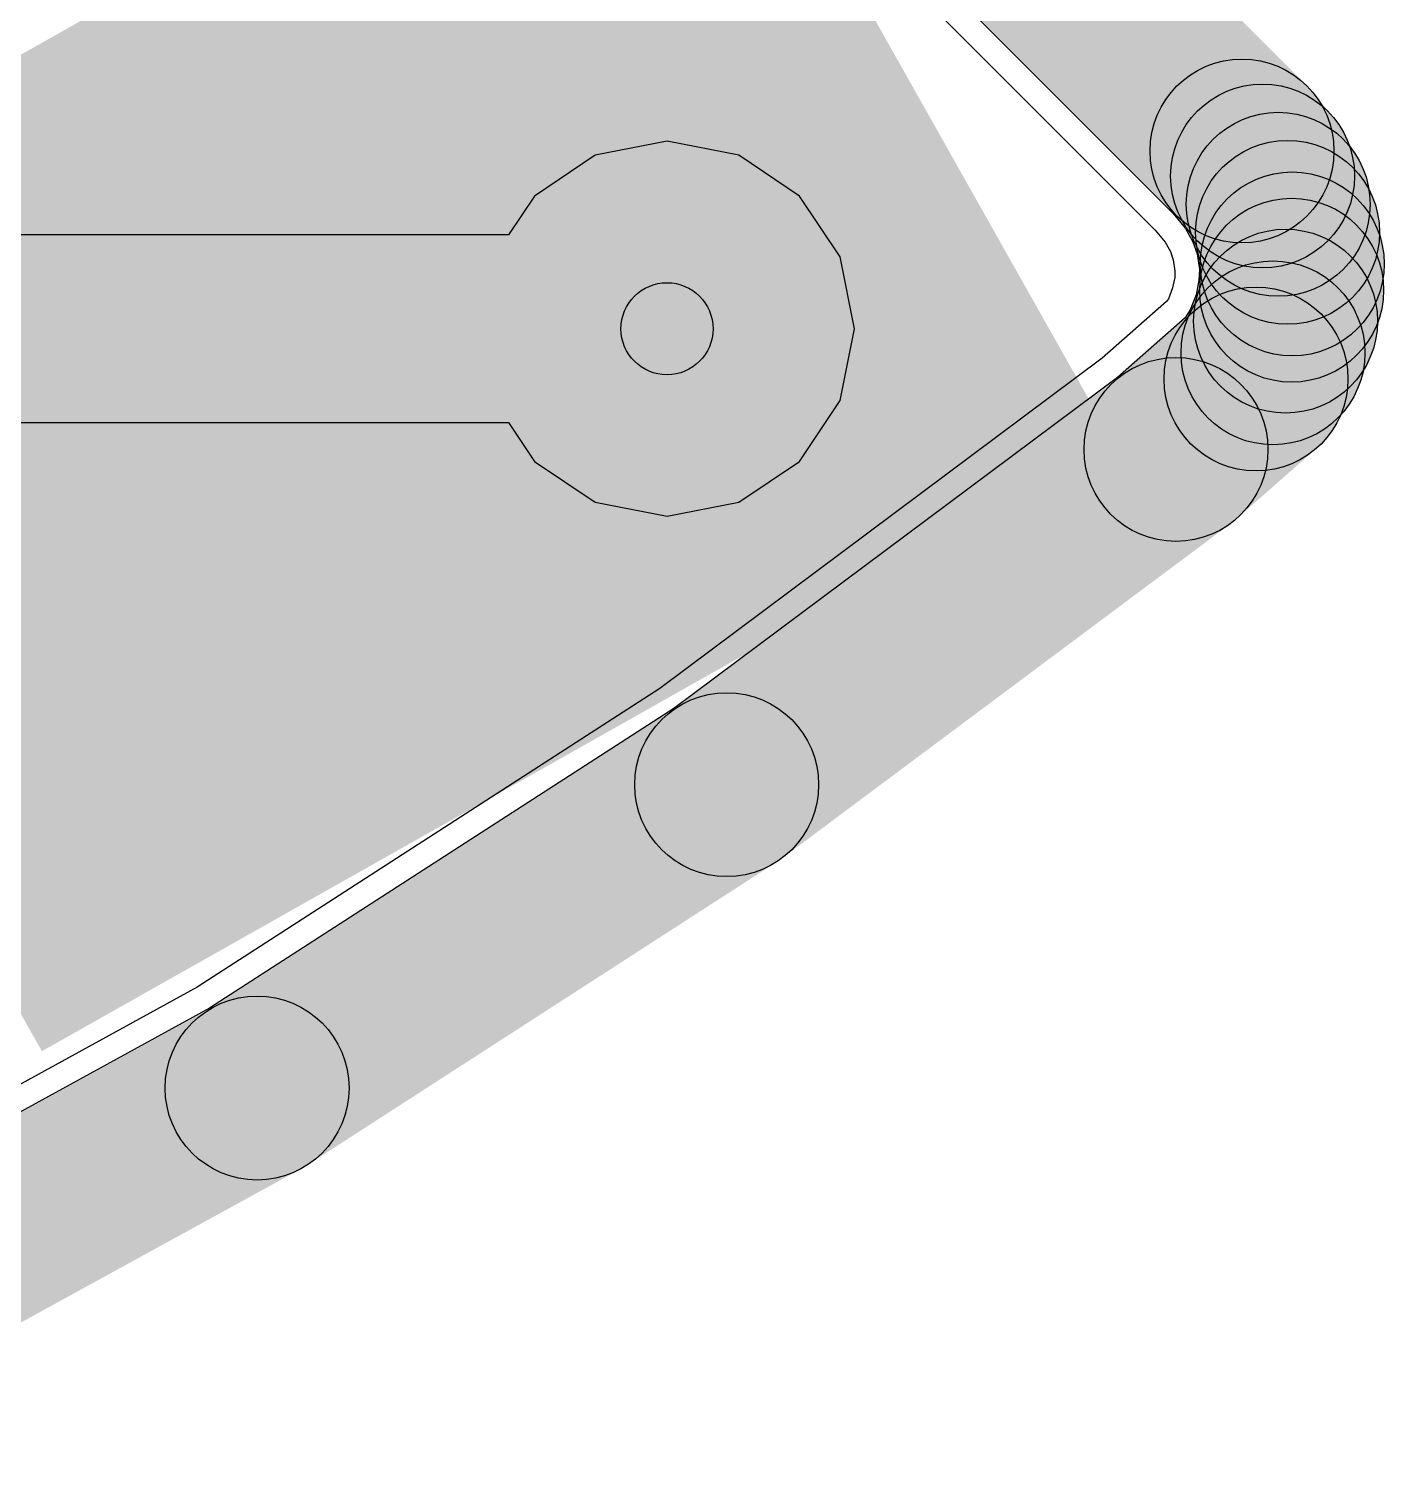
# Model space of a CAD drawing. Header units: millimetres. Extents: x -1.43 to 1.09, y -0.91 to 0.99.
# Drawn here: x -0.3833 to -0.2673, y -0.8299 to -0.7069 of the extents above; entities that cross this region are included whole.
import ezdxf

# ---------------------------------------------------------------- set-up
doc = ezdxf.new("R2010")
doc.units = ezdxf.units.MM
doc.header["$MEASUREMENT"] = 0
for name, color, linetype in [('BottomLayer', 5, 'Continuous'), ('InternalPlane1', 76, 'Continuous'), ('InternalPlane2', 16, 'Continuous'), ('TopLayer', 1, 'Continuous'), ('ViaHoleLayer', 16, 'Continuous')]:
    doc.layers.add(name, color=color, linetype=linetype)

msp = doc.modelspace()

# ---------------------------------------------------------------- hatches: boundary and pattern name
at = {"layer": 'BottomLayer'}
msp.add_hatch(color=5, dxfattribs=at).paths.add_polyline_path([(-0.29035, -0.74252), (-0.32727, -0.67706), (-0.41913, -0.72888), (-0.38221, -0.79434)])
h = msp.add_hatch(color=5, dxfattribs=at)
edge = h.paths.add_edge_path()
edge.add_arc((-0.3287, -0.73252), 0.01181, 0, 360)
at = {"layer": 'InternalPlane1'}
for points in [[(-0.30597, -0.70195), (-0.29484, -0.69082), (-0.27391, -0.71175), (-0.28505, -0.72288)], [(-0.28555, -0.72233), (-0.27341, -0.7123), (-0.27165, -0.71443), (-0.28379, -0.72446)], [(-0.28461, -0.72326), (-0.27083, -0.71564), (-0.26949, -0.71806), (-0.28327, -0.72568)], [(-0.28385, -0.72437), (-0.26891, -0.71937), (-0.26811, -0.72177), (-0.28304, -0.72677)], [(-0.28337, -0.72541), (-0.26779, -0.72313), (-0.26739, -0.72583), (-0.28297, -0.72812)], [(-0.26736, -0.72941), (-0.2831, -0.72904), (-0.28305, -0.72679), (-0.26731, -0.72716)], [(-0.26802, -0.73338), (-0.28348, -0.73037), (-0.28296, -0.72772), (-0.2675, -0.73073)], [(-0.26952, -0.73751), (-0.28414, -0.73165), (-0.28306, -0.72895), (-0.26844, -0.7348)], [(-0.27993, -0.74876), (-0.29034, -0.73695), (-0.28348, -0.73091), (-0.27307, -0.74273)], [(-0.27167, -0.74109), (-0.28489, -0.73254), (-0.28344, -0.7303), (-0.27022, -0.73886)], [(-0.31888, -0.77785), (-0.3283, -0.76522), (-0.28984, -0.73654), (-0.28042, -0.74917)], [(-0.35952, -0.8041), (-0.36806, -0.79087), (-0.32786, -0.76492), (-0.31932, -0.77815)], [(-0.40658, -0.82994), (-0.41416, -0.81613), (-0.36758, -0.79058), (-0.36001, -0.80439)]]:
    msp.add_hatch(color=76, dxfattribs=at).paths.add_polyline_path(points)
h = msp.add_hatch(color=76, dxfattribs=at)
edge = h.paths.add_edge_path()
edge.add_arc((-0.27948, -0.71731), 0.00787, 0, 360)
h = msp.add_hatch(color=76, dxfattribs=at)
edge = h.paths.add_edge_path()
edge.add_arc((-0.27948, -0.71731), 0.00787, 0, 360)
h = msp.add_hatch(color=76, dxfattribs=at)
edge = h.paths.add_edge_path()
edge.add_arc((-0.27772, -0.71945), 0.00787, 0, 360)
h = msp.add_hatch(color=76, dxfattribs=at)
edge = h.paths.add_edge_path()
edge.add_arc((-0.27772, -0.71945), 0.00787, 0, 360)
h = msp.add_hatch(color=76, dxfattribs=at)
edge = h.paths.add_edge_path()
edge.add_arc((-0.27638, -0.72187), 0.00787, 0, 360)
h = msp.add_hatch(color=76, dxfattribs=at)
edge = h.paths.add_edge_path()
edge.add_arc((-0.27638, -0.72187), 0.00787, 0, 360)
h = msp.add_hatch(color=76, dxfattribs=at)
edge = h.paths.add_edge_path()
edge.add_arc((-0.3287, -0.73252), 0.01575, 0, 360)
h = msp.add_hatch(color=76, dxfattribs=at)
edge = h.paths.add_edge_path()
edge.add_arc((-0.27558, -0.72427), 0.00787, 0, 360)
h = msp.add_hatch(color=76, dxfattribs=at)
edge = h.paths.add_edge_path()
edge.add_arc((-0.27558, -0.72427), 0.00787, 0, 360)
h = msp.add_hatch(color=76, dxfattribs=at)
edge = h.paths.add_edge_path()
edge.add_arc((-0.27518, -0.72697), 0.00787, 0, 360)
h = msp.add_hatch(color=76, dxfattribs=at)
edge = h.paths.add_edge_path()
edge.add_arc((-0.27518, -0.72697), 0.00787, 0, 360)
h = msp.add_hatch(color=76, dxfattribs=at)
edge = h.paths.add_edge_path()
edge.add_arc((-0.27523, -0.72922), 0.00787, 0, 360)
h = msp.add_hatch(color=76, dxfattribs=at)
edge = h.paths.add_edge_path()
edge.add_arc((-0.27523, -0.72922), 0.00787, 0, 360)
h = msp.add_hatch(color=76, dxfattribs=at)
edge = h.paths.add_edge_path()
edge.add_arc((-0.27575, -0.73187), 0.00787, 0, 360)
h = msp.add_hatch(color=76, dxfattribs=at)
edge = h.paths.add_edge_path()
edge.add_arc((-0.27575, -0.73187), 0.00787, 0, 360)
h = msp.add_hatch(color=76, dxfattribs=at)
edge = h.paths.add_edge_path()
edge.add_arc((-0.27683, -0.73458), 0.00787, 0, 360)
h = msp.add_hatch(color=76, dxfattribs=at)
edge = h.paths.add_edge_path()
edge.add_arc((-0.27683, -0.73458), 0.00787, 0, 360)
h = msp.add_hatch(color=76, dxfattribs=at)
edge = h.paths.add_edge_path()
edge.add_arc((-0.27828, -0.73682), 0.00787, 0, 360)
h = msp.add_hatch(color=76, dxfattribs=at)
edge = h.paths.add_edge_path()
edge.add_arc((-0.27828, -0.73682), 0.00787, 0, 360)
h = msp.add_hatch(color=76, dxfattribs=at)
edge = h.paths.add_edge_path()
edge.add_arc((-0.28513, -0.74285), 0.00787, 0, 360)
h = msp.add_hatch(color=76, dxfattribs=at)
edge = h.paths.add_edge_path()
edge.add_arc((-0.28513, -0.74285), 0.00787, 0, 360)
h = msp.add_hatch(color=76, dxfattribs=at)
edge = h.paths.add_edge_path()
edge.add_arc((-0.32359, -0.77153), 0.00787, 0, 360)
h = msp.add_hatch(color=76, dxfattribs=at)
edge = h.paths.add_edge_path()
edge.add_arc((-0.32359, -0.77153), 0.00787, 0, 360)
h = msp.add_hatch(color=76, dxfattribs=at)
edge = h.paths.add_edge_path()
edge.add_arc((-0.36379, -0.79749), 0.00787, 0, 360)
h = msp.add_hatch(color=76, dxfattribs=at)
edge = h.paths.add_edge_path()
edge.add_arc((-0.36379, -0.79749), 0.00787, 0, 360)
at = {"layer": 'InternalPlane2'}
for points in [[(-0.30597, -0.70195), (-0.29484, -0.69082), (-0.27391, -0.71175), (-0.28505, -0.72288)], [(-0.28555, -0.72233), (-0.27341, -0.7123), (-0.27165, -0.71443), (-0.28379, -0.72446)], [(-0.28461, -0.72326), (-0.27083, -0.71564), (-0.26949, -0.71806), (-0.28327, -0.72568)], [(-0.28385, -0.72437), (-0.26891, -0.71937), (-0.26811, -0.72177), (-0.28304, -0.72677)], [(-0.28337, -0.72541), (-0.26779, -0.72313), (-0.26739, -0.72583), (-0.28297, -0.72812)], [(-0.26736, -0.72941), (-0.2831, -0.72904), (-0.28305, -0.72679), (-0.26731, -0.72716)], [(-0.26802, -0.73338), (-0.28348, -0.73037), (-0.28296, -0.72772), (-0.2675, -0.73073)], [(-0.26952, -0.73751), (-0.28414, -0.73165), (-0.28306, -0.72895), (-0.26844, -0.7348)], [(-0.27993, -0.74876), (-0.29034, -0.73695), (-0.28348, -0.73091), (-0.27307, -0.74273)], [(-0.27167, -0.74109), (-0.28489, -0.73254), (-0.28344, -0.7303), (-0.27022, -0.73886)], [(-0.31888, -0.77785), (-0.3283, -0.76522), (-0.28984, -0.73654), (-0.28042, -0.74917)], [(-0.35952, -0.8041), (-0.36806, -0.79087), (-0.32786, -0.76492), (-0.31932, -0.77815)], [(-0.40658, -0.82994), (-0.41416, -0.81613), (-0.36758, -0.79058), (-0.36001, -0.80439)]]:
    msp.add_hatch(color=16, dxfattribs=at).paths.add_polyline_path(points)
h = msp.add_hatch(color=16, dxfattribs=at)
edge = h.paths.add_edge_path()
edge.add_arc((-0.27948, -0.71731), 0.00787, 0, 360)
h = msp.add_hatch(color=16, dxfattribs=at)
edge = h.paths.add_edge_path()
edge.add_arc((-0.27948, -0.71731), 0.00787, 0, 360)
h = msp.add_hatch(color=16, dxfattribs=at)
edge = h.paths.add_edge_path()
edge.add_arc((-0.27772, -0.71945), 0.00787, 0, 360)
h = msp.add_hatch(color=16, dxfattribs=at)
edge = h.paths.add_edge_path()
edge.add_arc((-0.27772, -0.71945), 0.00787, 0, 360)
h = msp.add_hatch(color=16, dxfattribs=at)
edge = h.paths.add_edge_path()
edge.add_arc((-0.27638, -0.72187), 0.00787, 0, 360)
h = msp.add_hatch(color=16, dxfattribs=at)
edge = h.paths.add_edge_path()
edge.add_arc((-0.27638, -0.72187), 0.00787, 0, 360)
h = msp.add_hatch(color=16, dxfattribs=at)
edge = h.paths.add_edge_path()
edge.add_arc((-0.3287, -0.73252), 0.01575, 0, 360)
h = msp.add_hatch(color=16, dxfattribs=at)
edge = h.paths.add_edge_path()
edge.add_arc((-0.27558, -0.72427), 0.00787, 0, 360)
h = msp.add_hatch(color=16, dxfattribs=at)
edge = h.paths.add_edge_path()
edge.add_arc((-0.27558, -0.72427), 0.00787, 0, 360)
h = msp.add_hatch(color=16, dxfattribs=at)
edge = h.paths.add_edge_path()
edge.add_arc((-0.27518, -0.72697), 0.00787, 0, 360)
h = msp.add_hatch(color=16, dxfattribs=at)
edge = h.paths.add_edge_path()
edge.add_arc((-0.27518, -0.72697), 0.00787, 0, 360)
h = msp.add_hatch(color=16, dxfattribs=at)
edge = h.paths.add_edge_path()
edge.add_arc((-0.27523, -0.72922), 0.00787, 0, 360)
h = msp.add_hatch(color=16, dxfattribs=at)
edge = h.paths.add_edge_path()
edge.add_arc((-0.27523, -0.72922), 0.00787, 0, 360)
h = msp.add_hatch(color=16, dxfattribs=at)
edge = h.paths.add_edge_path()
edge.add_arc((-0.27575, -0.73187), 0.00787, 0, 360)
h = msp.add_hatch(color=16, dxfattribs=at)
edge = h.paths.add_edge_path()
edge.add_arc((-0.27575, -0.73187), 0.00787, 0, 360)
h = msp.add_hatch(color=16, dxfattribs=at)
edge = h.paths.add_edge_path()
edge.add_arc((-0.27683, -0.73458), 0.00787, 0, 360)
h = msp.add_hatch(color=16, dxfattribs=at)
edge = h.paths.add_edge_path()
edge.add_arc((-0.27683, -0.73458), 0.00787, 0, 360)
h = msp.add_hatch(color=16, dxfattribs=at)
edge = h.paths.add_edge_path()
edge.add_arc((-0.27828, -0.73682), 0.00787, 0, 360)
h = msp.add_hatch(color=16, dxfattribs=at)
edge = h.paths.add_edge_path()
edge.add_arc((-0.27828, -0.73682), 0.00787, 0, 360)
h = msp.add_hatch(color=16, dxfattribs=at)
edge = h.paths.add_edge_path()
edge.add_arc((-0.28513, -0.74285), 0.00787, 0, 360)
h = msp.add_hatch(color=16, dxfattribs=at)
edge = h.paths.add_edge_path()
edge.add_arc((-0.28513, -0.74285), 0.00787, 0, 360)
h = msp.add_hatch(color=16, dxfattribs=at)
edge = h.paths.add_edge_path()
edge.add_arc((-0.32359, -0.77153), 0.00787, 0, 360)
h = msp.add_hatch(color=16, dxfattribs=at)
edge = h.paths.add_edge_path()
edge.add_arc((-0.32359, -0.77153), 0.00787, 0, 360)
h = msp.add_hatch(color=16, dxfattribs=at)
edge = h.paths.add_edge_path()
edge.add_arc((-0.36379, -0.79749), 0.00787, 0, 360)
h = msp.add_hatch(color=16, dxfattribs=at)
edge = h.paths.add_edge_path()
edge.add_arc((-0.36379, -0.79749), 0.00787, 0, 360)
at = {"layer": 'TopLayer'}
h = msp.add_hatch(color=1, dxfattribs=at)
edge = h.paths.add_edge_path()
edge.add_arc((-0.3287, -0.73252), 0.01181, 0, 360)
msp.add_hatch(color=1, dxfattribs=at).paths.add_polyline_path([(-0.413, -0.73645), (-0.413, -0.72858), (-0.3287, -0.72858), (-0.3287, -0.73645)])
h = msp.add_hatch(color=1, dxfattribs=at)
edge = h.paths.add_edge_path()
edge.add_arc((-0.3287, -0.73252), 0.00394, 0, 360)
at = {"layer": 'ViaHoleLayer'}
h = msp.add_hatch(color=16, dxfattribs=at)
edge = h.paths.add_edge_path()
edge.add_arc((-0.3287, -0.73252), 0.00591, 0, 360)

# ---------------------------------------------------------------- linework, layer by layer
at = {"layer": 'InternalPlane1'}
for p, q in [((-0.30602, -0.702), (-0.28536, -0.72266)), ((-0.28536, -0.72266), (-0.28431, -0.72393)), ((-0.28431, -0.72393), (-0.28368, -0.72508)), ((-0.28368, -0.72508), (-0.28333, -0.72612)), ((-0.28333, -0.72612), (-0.28313, -0.72746)), ((-0.28316, -0.72837), (-0.2834, -0.72962)), ((-0.28313, -0.72746), (-0.28316, -0.72837)), ((-0.2834, -0.72962), (-0.28392, -0.73091)), ((-0.28392, -0.73091), (-0.28435, -0.73158)), ((-0.28435, -0.73158), (-0.29014, -0.73668)), ((-0.29014, -0.73668), (-0.32812, -0.76501)), ((-0.32812, -0.76501), (-0.36786, -0.79066)), ((-0.36786, -0.79066), (-0.41393, -0.81593))]:
    msp.add_line(p, q, dxfattribs=at)
for centre in [(-0.27948, -0.71731), (-0.27948, -0.71731), (-0.27772, -0.71945), (-0.27772, -0.71945), (-0.27638, -0.72187), (-0.27638, -0.72187), (-0.27558, -0.72427), (-0.27558, -0.72427), (-0.27518, -0.72697), (-0.27518, -0.72697), (-0.27523, -0.72922), (-0.27523, -0.72922), (-0.27575, -0.73187), (-0.27575, -0.73187), (-0.27683, -0.73458), (-0.27683, -0.73458), (-0.27828, -0.73682), (-0.27828, -0.73682), (-0.28513, -0.74285), (-0.28513, -0.74285), (-0.32359, -0.77153), (-0.32359, -0.77153), (-0.36379, -0.79749), (-0.36379, -0.79749)]:
    msp.add_circle(centre, 0.00787, dxfattribs=at)
at = {"layer": 'InternalPlane2'}
for p, q in [((-0.30602, -0.702), (-0.28536, -0.72266)), ((-0.28536, -0.72266), (-0.28431, -0.72393)), ((-0.28431, -0.72393), (-0.28368, -0.72508)), ((-0.28368, -0.72508), (-0.28333, -0.72612)), ((-0.28333, -0.72612), (-0.28313, -0.72746)), ((-0.28316, -0.72837), (-0.2834, -0.72962)), ((-0.28313, -0.72746), (-0.28316, -0.72837)), ((-0.2834, -0.72962), (-0.28392, -0.73091)), ((-0.28392, -0.73091), (-0.28435, -0.73158)), ((-0.28435, -0.73158), (-0.29014, -0.73668)), ((-0.29014, -0.73668), (-0.32812, -0.76501)), ((-0.32812, -0.76501), (-0.36786, -0.79066)), ((-0.36786, -0.79066), (-0.41393, -0.81593))]:
    msp.add_line(p, q, dxfattribs=at)
for centre in [(-0.27948, -0.71731), (-0.27948, -0.71731), (-0.27772, -0.71945), (-0.27772, -0.71945), (-0.27638, -0.72187), (-0.27638, -0.72187), (-0.27558, -0.72427), (-0.27558, -0.72427), (-0.27518, -0.72697), (-0.27518, -0.72697), (-0.27523, -0.72922), (-0.27523, -0.72922), (-0.27575, -0.73187), (-0.27575, -0.73187), (-0.27683, -0.73458), (-0.27683, -0.73458), (-0.27828, -0.73682), (-0.27828, -0.73682), (-0.28513, -0.74285), (-0.28513, -0.74285), (-0.32359, -0.77153), (-0.32359, -0.77153), (-0.36379, -0.79749), (-0.36379, -0.79749)]:
    msp.add_circle(centre, 0.00787, dxfattribs=at)
at = {"layer": 'TopLayer'}
for p, q in [((-0.3075, -0.70348), (-0.28691, -0.72407)), ((-0.3287, -0.71646), (-0.33484, -0.71768)), ((-0.32256, -0.71768), (-0.3287, -0.71646)), ((-0.33484, -0.71768), (-0.34005, -0.72116)), ((-0.31735, -0.72116), (-0.32256, -0.71768)), ((-0.34005, -0.72116), (-0.34228, -0.72449)), ((-0.31387, -0.72637), (-0.31735, -0.72116)), ((-0.34228, -0.72449), (-0.413, -0.72449)), ((-0.28691, -0.72407), (-0.28605, -0.72512)), ((-0.28605, -0.72512), (-0.2856, -0.72592)), ((-0.2856, -0.72592), (-0.28537, -0.72661)), ((-0.31264, -0.73252), (-0.31387, -0.72637)), ((-0.28537, -0.72661), (-0.28523, -0.72759)), ((-0.28524, -0.72814), (-0.28542, -0.72903)), ((-0.28523, -0.72759), (-0.28524, -0.72814)), ((-0.28542, -0.72903), (-0.28578, -0.72995)), ((-0.28595, -0.7302), (-0.29146, -0.73505)), ((-0.28578, -0.72995), (-0.28595, -0.7302)), ((-0.31387, -0.73866), (-0.31264, -0.73252)), ((-0.29146, -0.73505), (-0.32932, -0.76329)), ((-0.31735, -0.74387), (-0.31387, -0.73866)), ((-0.40967, -0.74054), (-0.34228, -0.74054)), ((-0.34228, -0.74054), (-0.34005, -0.74387)), ((-0.34005, -0.74387), (-0.33484, -0.74735)), ((-0.32256, -0.74735), (-0.31735, -0.74387)), ((-0.33484, -0.74735), (-0.3287, -0.74857)), ((-0.3287, -0.74857), (-0.32256, -0.74735)), ((-0.32932, -0.76329), (-0.36893, -0.78886)), ((-0.36893, -0.78886), (-0.41486, -0.81405))]:
    msp.add_line(p, q, dxfattribs=at)
msp.add_circle((-0.3287, -0.73252), 0.00394, dxfattribs=at)

doc.saveas('drawing.dxf')
